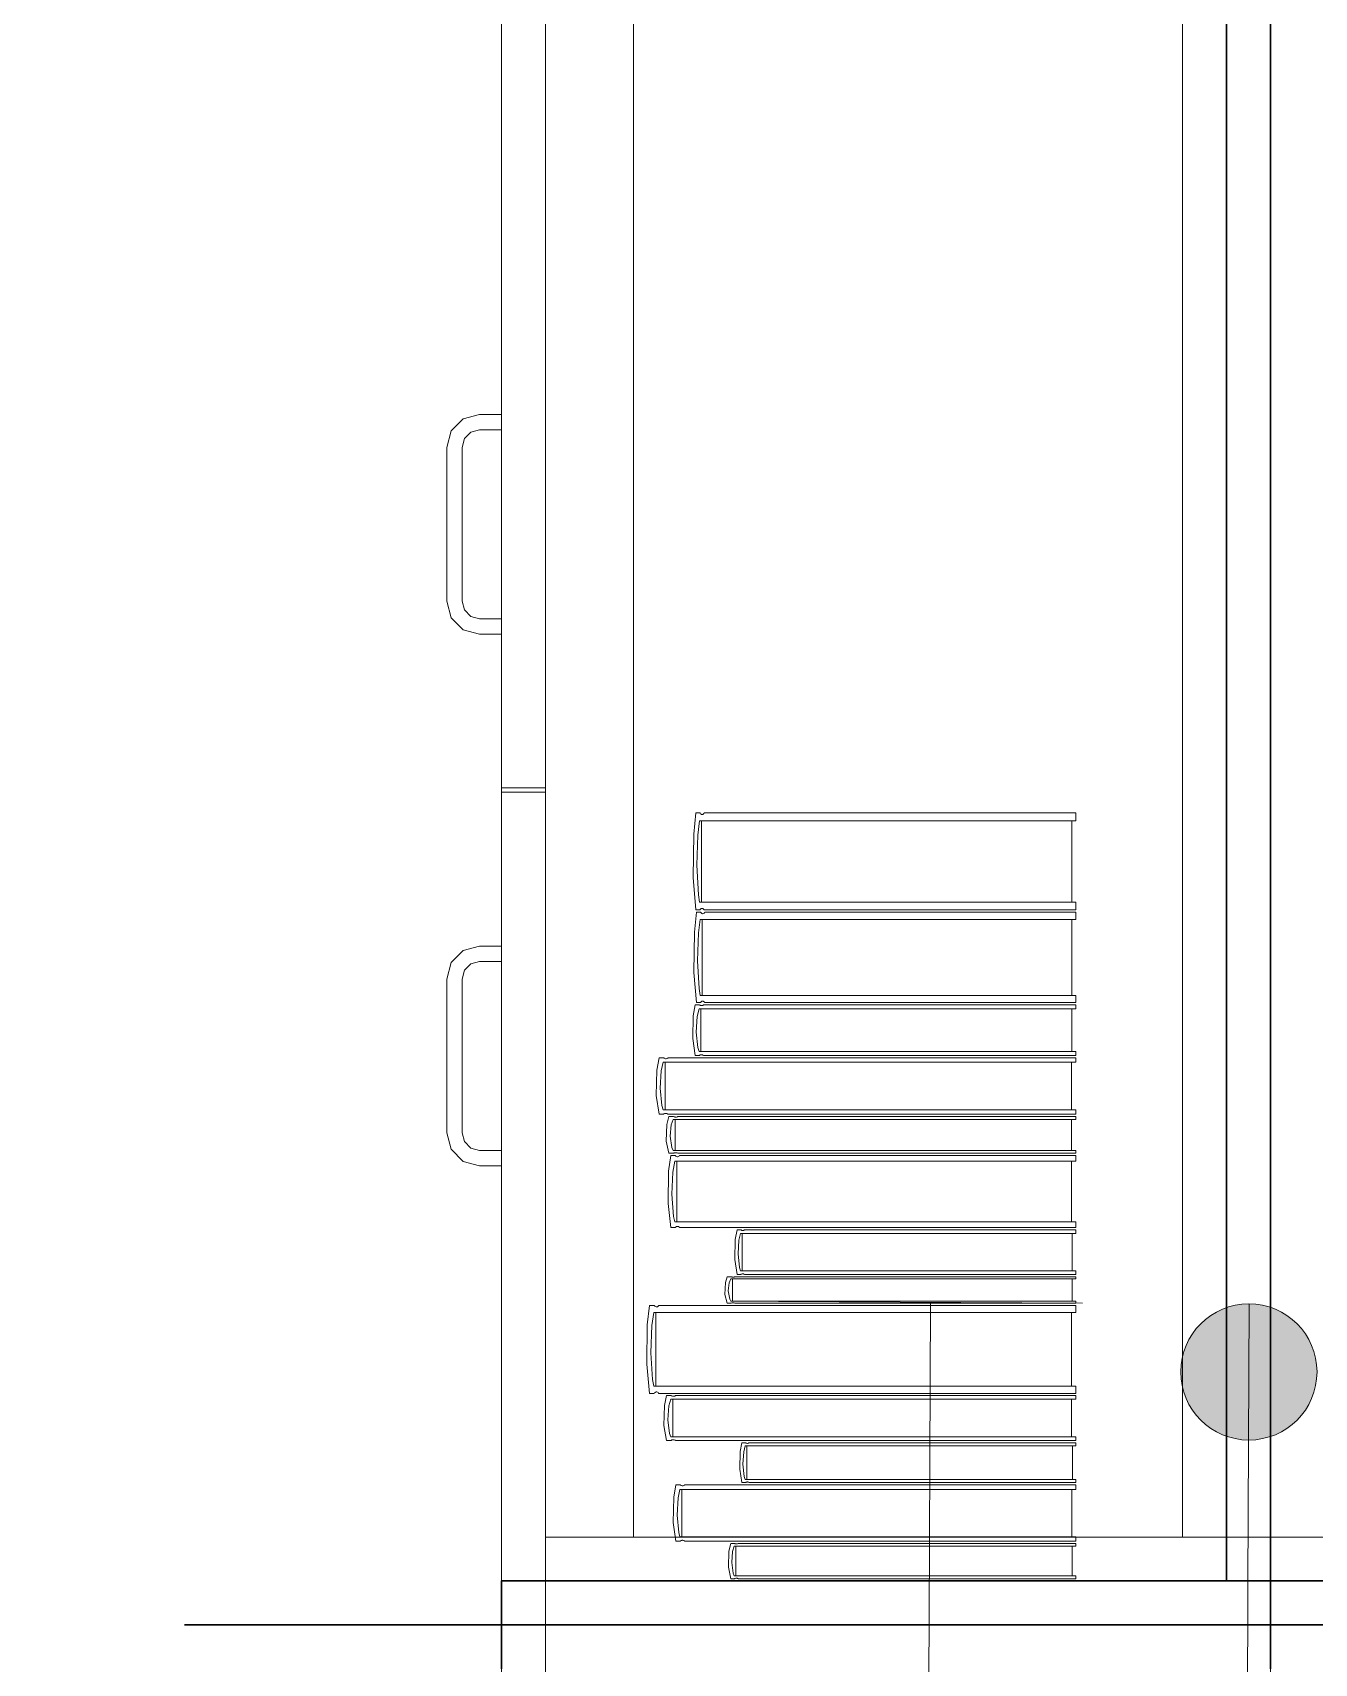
# Model space of a CAD drawing. Header units: inches. Extents: x -19 to 5698, y -728 to 92.
# Drawn here: x 216.81 to 217.393, y 34.967 to 35.71 of the extents above; entities that cross this region are included whole.
import ezdxf

# ---------------------------------------------------------------- set-up
doc = ezdxf.new("R2010")
doc.units = ezdxf.units.IN
doc.header["$MEASUREMENT"] = 0
doc.set_wipeout_variables(frame=1)
for name, pattern in [('HIDDEN', [0.375, 0.25, -0.125]), ('RAYITAS', [0.375, 0.25, -0.125]), ('Wipeout_Contour', [1, 0, -1])]:
    doc.linetypes.add(name, pattern=pattern)
for name, color, linetype, lineweight in [('00 conduct tomacorr', 120, 'HIDDEN', 30), ('T-TECHO-E', 150, 'Continuous', 20), ('TOMACORRIENTE', 22, 'RAYITAS', 9)]:
    doc.layers.add(name, color=color, linetype=linetype, lineweight=lineweight)
doc.layers.add('Interior - Mobiliario', color=7, linetype='Continuous')

# ---------------------------------------------------------------- blocks, each defined once
blk = doc.blocks.new('a')
at = {"layer": 'TOMACORRIENTE', "ltscale": 0.05}
h = blk.add_hatch(color=4, dxfattribs=at)
edge = h.paths.add_edge_path()
edge.add_arc((0, 0.0752), 0.02106, 0, 360)
at = {"layer": 'TOMACORRIENTE', "color": 4}
for p, q in [((-0.14553, 0.09625), (-0.0515, 0.09625)), ((-0.09851, 0.09625), (-0.09851, -0.09657)), ((0, 0.09625), (0, -0.09625)), ((0.06232, -0.09625), (0.06232, 0.09625))]:
    blk.add_line(p, q, dxfattribs=at)
blk.add_circle((0, 0.0752), 0.02106, dxfattribs=at)
blk = doc.blocks.new('CABLE 3FACE')
at = {"layer": 'T-TECHO-E', "rotation": 59.94170052614085}
blk.add_blockref('a', (0, 0), dxfattribs=at)

msp = doc.modelspace()

# ---------------------------------------------------------------- linework, layer by layer
at = {"layer": 'Interior - Mobiliario', "color": 175, "linetype": 'Continuous', "lineweight": 13}
for p, q in [((217.04314, 36.46472), (217.04314, 35.00472)), ((217.35314, 35.00472), (217.35314, 36.46472)), ((217.04314, 36.44472), (217.04314, 35.02472)), ((217.08314, 35.02472), (217.08314, 36.44472)), ((217.33314, 36.44472), (217.33314, 35.02472)), ((217.02314, 35.72472), (217.02314, 35.36572)), ((217.04314, 35.72472), (217.04314, 35.36572)), ((217.00564, 35.53371), (217.01314, 35.53572)), ((217.01314, 35.53572), (217.02314, 35.53572)), ((217.02314, 35.53572), (217.02314, 35.52872)), ((216.99814, 35.52072), (217.00015, 35.52822)), ((217.00015, 35.52822), (217.00564, 35.53371)), ((217.01314, 35.52872), (217.00914, 35.52764)), ((217.02314, 35.52872), (217.01314, 35.52872)), ((216.99814, 35.45072), (216.99814, 35.52072)), ((217.00621, 35.52472), (217.00514, 35.52072)), ((217.00514, 35.52072), (217.00514, 35.45072)), ((217.00914, 35.52764), (217.00621, 35.52472)), ((217.00015, 35.44322), (216.99814, 35.45072)), ((217.00514, 35.45072), (217.00621, 35.44672)), ((217.00621, 35.44672), (217.00914, 35.44379)), ((217.00564, 35.43773), (217.00015, 35.44322)), ((217.00914, 35.44379), (217.01314, 35.44272)), ((217.01314, 35.44272), (217.02314, 35.44272)), ((217.02314, 35.44272), (217.02314, 35.43572)), ((217.01314, 35.43572), (217.00564, 35.43773)), ((217.02314, 35.43572), (217.01314, 35.43572)), ((217.02314, 35.36572), (217.04314, 35.36572)), ((217.02314, 35.36372), (217.04314, 35.36372)), ((217.11152, 35.35434), (217.11057, 35.34465)), ((217.1134, 35.35434), (217.11152, 35.35434)), ((217.11245, 35.34419), (217.11325, 35.35081)), ((217.11325, 35.35081), (217.28448, 35.35081)), ((217.1135, 35.35417), (217.1134, 35.35434)), ((217.11371, 35.3539), (217.1135, 35.35417)), ((217.11395, 35.35371), (217.11371, 35.3539)), ((217.1142, 35.35361), (217.11395, 35.35371)), ((217.11411, 35.35081), (217.11411, 35.31369)), ((217.11446, 35.3536), (217.1142, 35.35361)), ((217.11471, 35.35368), (217.11446, 35.3536)), ((217.11495, 35.35385), (217.11471, 35.35368)), ((217.11517, 35.3541), (217.11495, 35.35385)), ((217.11532, 35.35434), (217.11517, 35.3541)), ((217.28448, 35.35434), (217.11532, 35.35434)), ((217.28275, 35.31369), (217.28275, 35.35081)), ((217.28448, 35.35081), (217.28448, 35.35434)), ((217.11057, 35.34465), (217.11036, 35.32489)), ((217.11201, 35.33059), (217.11245, 35.34419)), ((217.11274, 35.31704), (217.11201, 35.33059)), ((217.11036, 35.32489), (217.11152, 35.31016)), ((217.11325, 35.31369), (217.11274, 35.31704)), ((217.28448, 35.31369), (217.11325, 35.31369)), ((217.28448, 35.31016), (217.28448, 35.31369)), ((217.11187, 35.30916), (217.11092, 35.30013)), ((217.11152, 35.31016), (217.1134, 35.31016)), ((217.11374, 35.30916), (217.11187, 35.30916)), ((217.1128, 35.2997), (217.11359, 35.30586)), ((217.1134, 35.31016), (217.11354, 35.31039)), ((217.11354, 35.31039), (217.11377, 35.31065)), ((217.11359, 35.30586), (217.28448, 35.30586)), ((217.11384, 35.309), (217.11374, 35.30916)), ((217.11377, 35.31065), (217.11401, 35.31081)), ((217.11406, 35.30875), (217.11384, 35.309)), ((217.11401, 35.31081), (217.11426, 35.31089)), ((217.11429, 35.30857), (217.11406, 35.30875)), ((217.11426, 35.31089), (217.11451, 35.31088)), ((217.11454, 35.30848), (217.11429, 35.30857)), ((217.11446, 35.30586), (217.11446, 35.27129)), ((217.11451, 35.31088), (217.11476, 35.31078)), ((217.1148, 35.30847), (217.11454, 35.30848)), ((217.11476, 35.31078), (217.115, 35.3106)), ((217.11505, 35.30854), (217.1148, 35.30847)), ((217.115, 35.3106), (217.11522, 35.31033)), ((217.11529, 35.3087), (217.11505, 35.30854)), ((217.11522, 35.31033), (217.11532, 35.31016)), ((217.11551, 35.30894), (217.11529, 35.3087)), ((217.11532, 35.31016), (217.28448, 35.31016)), ((217.11565, 35.30916), (217.11551, 35.30894)), ((217.28448, 35.30916), (217.11565, 35.30916)), ((217.28276, 35.27129), (217.28276, 35.30586)), ((217.28448, 35.30586), (217.28448, 35.30916)), ((217.11092, 35.30013), (217.11071, 35.28172)), ((217.11236, 35.28703), (217.1128, 35.2997)), ((217.00564, 35.29171), (217.00015, 35.28622)), ((217.01314, 35.29372), (217.00564, 35.29171)), ((217.02314, 35.29372), (217.01314, 35.29372)), ((217.02314, 35.28672), (217.02314, 35.29372)), ((217.00015, 35.28622), (216.99814, 35.27872)), ((217.00514, 35.27872), (217.00621, 35.28272)), ((217.00621, 35.28272), (217.00914, 35.28564)), ((217.00914, 35.28564), (217.01314, 35.28672)), ((217.01314, 35.28672), (217.02314, 35.28672)), ((217.11308, 35.27441), (217.11236, 35.28703)), ((216.99814, 35.27872), (216.99814, 35.20872)), ((217.00514, 35.20872), (217.00514, 35.27872)), ((217.11071, 35.28172), (217.11187, 35.268)), ((217.11187, 35.268), (217.11374, 35.268)), ((217.11359, 35.27129), (217.11308, 35.27441)), ((217.28448, 35.27129), (217.11359, 35.27129)), ((217.11374, 35.268), (217.11389, 35.26822)), ((217.11389, 35.26822), (217.11411, 35.26845)), ((217.11411, 35.26845), (217.11435, 35.26861)), ((217.11435, 35.26861), (217.1146, 35.26869)), ((217.1146, 35.26869), (217.11485, 35.26868)), ((217.11485, 35.26868), (217.1151, 35.26858)), ((217.1151, 35.26858), (217.11534, 35.26841)), ((217.11534, 35.26841), (217.11556, 35.26816)), ((217.11556, 35.26816), (217.11565, 35.268)), ((217.11565, 35.268), (217.28448, 35.268)), ((217.28448, 35.268), (217.28448, 35.27129)), ((217.11033, 35.26193), (217.11012, 35.25161)), ((217.11128, 35.267), (217.11033, 35.26193)), ((217.11316, 35.267), (217.11128, 35.267)), ((217.11177, 35.25458), (217.11221, 35.26169)), ((217.11221, 35.26169), (217.11301, 35.26515)), ((217.11301, 35.26515), (217.28448, 35.26515)), ((217.11326, 35.26691), (217.11316, 35.267)), ((217.11348, 35.26677), (217.11326, 35.26691)), ((217.11371, 35.26667), (217.11348, 35.26677)), ((217.11396, 35.26662), (217.11371, 35.26667)), ((217.11388, 35.26515), (217.11388, 35.24575)), ((217.11422, 35.26661), (217.11396, 35.26662)), ((217.11447, 35.26665), (217.11422, 35.26661)), ((217.11471, 35.26674), (217.11447, 35.26665)), ((217.11494, 35.26687), (217.11471, 35.26674)), ((217.11508, 35.267), (217.11494, 35.26687)), ((217.28448, 35.267), (217.11508, 35.267)), ((217.28275, 35.24575), (217.28275, 35.26515)), ((217.28448, 35.26515), (217.28448, 35.267)), ((217.1125, 35.2475), (217.11177, 35.25458)), ((217.11012, 35.25161), (217.11128, 35.24391)), ((217.11301, 35.24575), (217.1125, 35.2475)), ((217.28448, 35.24575), (217.11301, 35.24575)), ((217.28448, 35.24391), (217.28448, 35.24575)), ((217.09479, 35.24291), (217.09375, 35.23726)), ((217.09685, 35.24291), (217.09479, 35.24291)), ((217.09581, 35.23699), (217.09668, 35.24085)), ((217.09668, 35.24085), (217.28448, 35.24085)), ((217.09695, 35.24281), (217.09685, 35.24291)), ((217.09719, 35.24265), (217.09695, 35.24281)), ((217.09745, 35.24254), (217.09719, 35.24265)), ((217.09773, 35.24248), (217.09745, 35.24254)), ((217.09763, 35.24085), (217.09763, 35.21922)), ((217.09801, 35.24247), (217.09773, 35.24248)), ((217.09828, 35.24252), (217.09801, 35.24247)), ((217.09855, 35.24262), (217.09828, 35.24252)), ((217.09879, 35.24277), (217.09855, 35.24262)), ((217.09895, 35.24291), (217.09879, 35.24277)), ((217.28448, 35.24291), (217.09895, 35.24291)), ((217.11128, 35.24391), (217.11316, 35.24391)), ((217.11316, 35.24391), (217.1133, 35.24403)), ((217.1133, 35.24403), (217.11353, 35.24416)), ((217.11353, 35.24416), (217.11377, 35.24425)), ((217.11377, 35.24425), (217.11402, 35.24429)), ((217.11402, 35.24429), (217.11428, 35.24429)), ((217.11428, 35.24429), (217.11453, 35.24423)), ((217.11453, 35.24423), (217.11477, 35.24414)), ((217.11477, 35.24414), (217.11498, 35.24399)), ((217.11498, 35.24399), (217.11508, 35.24391)), ((217.11508, 35.24391), (217.28448, 35.24391)), ((217.28259, 35.21922), (217.28259, 35.24085)), ((217.28448, 35.24085), (217.28448, 35.24291)), ((217.09375, 35.23726), (217.09351, 35.22575)), ((217.09533, 35.22907), (217.09581, 35.23699)), ((217.09351, 35.22575), (217.09479, 35.21716)), ((217.09612, 35.22118), (217.09533, 35.22907)), ((217.09479, 35.21716), (217.09685, 35.21716)), ((217.09668, 35.21922), (217.09612, 35.22118)), ((217.28448, 35.21922), (217.09668, 35.21922)), ((217.09685, 35.21716), (217.097, 35.2173)), ((217.097, 35.2173), (217.09725, 35.21745)), ((217.09725, 35.21745), (217.09751, 35.21755)), ((217.09751, 35.21755), (217.09779, 35.21759)), ((217.09779, 35.21759), (217.09807, 35.21759)), ((217.09807, 35.21759), (217.09834, 35.21753)), ((217.09933, 35.21616), (217.09832, 35.21249)), ((217.09834, 35.21753), (217.0986, 35.21742)), ((217.0986, 35.21742), (217.09884, 35.21726)), ((217.09884, 35.21726), (217.09895, 35.21716)), ((217.09895, 35.21716), (217.28448, 35.21716)), ((217.10134, 35.21616), (217.09933, 35.21616)), ((217.10144, 35.2161), (217.10134, 35.21616)), ((217.10168, 35.216), (217.10144, 35.2161)), ((217.10193, 35.21593), (217.10168, 35.216)), ((217.1022, 35.21589), (217.10193, 35.21593)), ((217.10274, 35.21591), (217.10247, 35.21588)), ((217.103, 35.21598), (217.10274, 35.21591)), ((217.10324, 35.21607), (217.103, 35.21598)), ((217.10339, 35.21616), (217.10324, 35.21607)), ((217.28448, 35.21616), (217.10339, 35.21616)), ((217.28448, 35.21716), (217.28448, 35.21922)), ((217.28448, 35.21482), (217.28448, 35.21616)), ((216.99814, 35.20872), (217.00015, 35.20122)), ((217.00621, 35.20472), (217.00514, 35.20872)), ((217.09832, 35.21249), (217.09808, 35.20499)), ((217.09986, 35.20715), (217.10033, 35.21231)), ((217.10033, 35.21231), (217.10118, 35.21482)), ((217.10118, 35.21482), (217.28448, 35.21482)), ((217.10211, 35.21482), (217.10211, 35.20074)), ((217.10247, 35.21588), (217.1022, 35.21589)), ((217.28263, 35.20074), (217.28263, 35.21482)), ((217.00015, 35.20122), (217.00564, 35.19573)), ((217.00914, 35.20179), (217.00621, 35.20472)), ((217.01314, 35.20072), (217.00914, 35.20179)), ((217.09808, 35.20499), (217.09933, 35.1994)), ((217.10063, 35.20201), (217.09986, 35.20715)), ((217.10118, 35.20074), (217.10063, 35.20201)), ((217.00564, 35.19573), (217.01314, 35.19372)), ((217.02314, 35.20072), (217.01314, 35.20072)), ((217.01314, 35.19372), (217.02314, 35.19372)), ((217.02314, 35.19372), (217.02314, 35.20072)), ((217.10014, 35.1984), (217.09914, 35.1912)), ((217.09933, 35.1994), (217.10134, 35.1994)), ((217.10215, 35.1984), (217.10014, 35.1984)), ((217.10114, 35.19086), (217.10199, 35.19577)), ((217.28448, 35.20074), (217.10118, 35.20074)), ((217.10134, 35.1994), (217.10149, 35.19949)), ((217.10149, 35.19949), (217.10173, 35.19958)), ((217.10173, 35.19958), (217.10199, 35.19965)), ((217.10199, 35.19965), (217.10226, 35.19968)), ((217.10199, 35.19577), (217.28448, 35.19577)), ((217.10225, 35.19827), (217.10215, 35.1984)), ((217.10248, 35.19807), (217.10225, 35.19827)), ((217.10226, 35.19968), (217.10253, 35.19967)), ((217.10274, 35.19793), (217.10248, 35.19807)), ((217.10253, 35.19967), (217.1028, 35.19964)), ((217.103, 35.19786), (217.10274, 35.19793)), ((217.1028, 35.19964), (217.10306, 35.19957)), ((217.10291, 35.19577), (217.10291, 35.16822)), ((217.10327, 35.19785), (217.103, 35.19786)), ((217.10306, 35.19957), (217.10329, 35.19946)), ((217.10354, 35.19791), (217.10327, 35.19785)), ((217.10329, 35.19946), (217.10339, 35.1994)), ((217.10339, 35.1994), (217.28448, 35.1994)), ((217.1038, 35.19803), (217.10354, 35.19791)), ((217.10404, 35.19822), (217.1038, 35.19803)), ((217.10419, 35.1984), (217.10404, 35.19822)), ((217.28448, 35.1984), (217.10419, 35.1984)), ((217.28264, 35.16822), (217.28264, 35.19577)), ((217.28448, 35.1994), (217.28448, 35.20074)), ((217.28448, 35.19577), (217.28448, 35.1984)), ((217.09914, 35.1912), (217.09891, 35.17654)), ((217.10067, 35.18077), (217.10114, 35.19086)), ((217.10144, 35.17071), (217.10067, 35.18077)), ((217.09891, 35.17654), (217.10014, 35.1656)), ((217.10014, 35.1656), (217.10215, 35.1656)), ((217.10199, 35.16822), (217.10144, 35.17071)), ((217.28448, 35.16822), (217.10199, 35.16822)), ((217.10215, 35.1656), (217.1023, 35.16578)), ((217.1023, 35.16578), (217.10254, 35.16596)), ((217.10254, 35.16596), (217.10279, 35.16609)), ((217.10279, 35.16609), (217.10306, 35.16615)), ((217.10306, 35.16615), (217.10333, 35.16614)), ((217.10333, 35.16614), (217.1036, 35.16607)), ((217.1036, 35.16607), (217.10385, 35.16593)), ((217.10385, 35.16593), (217.10409, 35.16573)), ((217.10409, 35.16573), (217.10419, 35.1656)), ((217.10419, 35.1656), (217.28448, 35.1656)), ((217.13037, 35.1646), (217.12953, 35.16013)), ((217.13205, 35.1646), (217.13037, 35.1646)), ((217.13213, 35.16452), (217.13205, 35.1646)), ((217.13233, 35.1644), (217.13213, 35.16452)), ((217.13254, 35.16431), (217.13233, 35.1644)), ((217.13276, 35.16426), (217.13254, 35.16431)), ((217.13299, 35.16426), (217.13276, 35.16426)), ((217.13321, 35.1643), (217.13299, 35.16426)), ((217.13343, 35.16437), (217.13321, 35.1643)), ((217.13363, 35.16449), (217.13343, 35.16437)), ((217.13375, 35.1646), (217.13363, 35.16449)), ((217.28448, 35.1646), (217.13375, 35.1646)), ((217.28448, 35.1656), (217.28448, 35.16822)), ((217.28448, 35.16297), (217.28448, 35.1646)), ((217.12953, 35.16013), (217.12934, 35.15102)), ((217.13081, 35.15364), (217.1312, 35.15992)), ((217.1312, 35.15992), (217.13191, 35.16297)), ((217.13191, 35.16297), (217.28448, 35.16297)), ((217.13268, 35.16297), (217.13268, 35.14585)), ((217.28294, 35.14585), (217.28294, 35.16297)), ((217.12934, 35.15102), (217.13037, 35.14422)), ((217.13145, 35.1474), (217.13081, 35.15364)), ((217.12586, 35.14322), (217.12499, 35.14058)), ((217.12758, 35.14322), (217.12586, 35.14322)), ((217.12672, 35.14045), (217.12744, 35.14226)), ((217.12744, 35.14226), (217.28448, 35.14226)), ((217.12767, 35.14317), (217.12758, 35.14322)), ((217.12787, 35.1431), (217.12767, 35.14317)), ((217.12809, 35.14305), (217.12787, 35.1431)), ((217.12832, 35.14302), (217.12809, 35.14305)), ((217.12824, 35.14226), (217.12824, 35.13215)), ((217.12855, 35.14302), (217.12832, 35.14302)), ((217.12878, 35.14304), (217.12855, 35.14302)), ((217.129, 35.14309), (217.12878, 35.14304)), ((217.12921, 35.14316), (217.129, 35.14309)), ((217.12934, 35.14322), (217.12921, 35.14316)), ((217.28448, 35.14322), (217.12934, 35.14322)), ((217.13037, 35.14422), (217.13205, 35.14422)), ((217.13191, 35.14585), (217.13145, 35.1474)), ((217.28448, 35.14585), (217.13191, 35.14585)), ((217.13205, 35.14422), (217.13217, 35.14433)), ((217.13217, 35.14433), (217.13237, 35.14445)), ((217.13237, 35.14445), (217.13259, 35.14452)), ((217.13259, 35.14452), (217.13281, 35.14456)), ((217.13281, 35.14456), (217.13304, 35.14456)), ((217.13304, 35.14456), (217.13326, 35.14451)), ((217.13326, 35.14451), (217.13347, 35.14442)), ((217.13347, 35.14442), (217.13367, 35.1443)), ((217.13367, 35.1443), (217.13375, 35.14422)), ((217.13375, 35.14422), (217.28448, 35.14422)), ((217.2829, 35.13215), (217.2829, 35.14226)), ((217.28448, 35.14422), (217.28448, 35.14585)), ((217.28448, 35.14226), (217.28448, 35.14322)), ((217.12499, 35.14058), (217.12479, 35.1352)), ((217.12479, 35.1352), (217.12586, 35.13118)), ((217.12631, 35.13675), (217.12672, 35.14045)), ((217.12697, 35.13306), (217.12631, 35.13675)), ((217.09047, 35.13018), (217.08941, 35.1214)), ((217.09258, 35.13018), (217.09047, 35.13018)), ((217.09152, 35.12098), (217.09241, 35.12698)), ((217.09241, 35.12698), (217.28448, 35.12698)), ((217.09269, 35.13003), (217.09258, 35.13018)), ((217.09294, 35.12978), (217.09269, 35.13003)), ((217.0932, 35.12961), (217.09294, 35.12978)), ((217.09348, 35.12952), (217.0932, 35.12961)), ((217.09338, 35.12698), (217.09338, 35.09333)), ((217.09377, 35.12951), (217.09348, 35.12952)), ((217.09405, 35.12959), (217.09377, 35.12951)), ((217.09432, 35.12974), (217.09405, 35.12959)), ((217.09457, 35.12997), (217.09432, 35.12974)), ((217.09473, 35.13018), (217.09457, 35.12997)), ((217.28448, 35.13018), (217.09473, 35.13018)), ((217.12586, 35.13118), (217.12758, 35.13118)), ((217.12744, 35.13215), (217.12697, 35.13306)), ((217.28448, 35.13215), (217.12744, 35.13215)), ((217.12758, 35.13118), (217.12771, 35.13125)), ((217.12771, 35.13125), (217.12792, 35.13132)), ((217.12792, 35.13132), (217.12814, 35.13136)), ((217.12814, 35.13136), (217.12837, 35.13138)), ((217.12837, 35.13138), (217.1286, 35.13138)), ((217.1286, 35.13138), (217.12883, 35.13135)), ((217.12883, 35.13135), (217.12905, 35.1313)), ((217.12905, 35.1313), (217.12925, 35.13123)), ((217.12925, 35.13123), (217.12934, 35.13118)), ((217.12934, 35.13118), (217.28448, 35.13118)), ((217.28254, 35.09333), (217.28254, 35.12698)), ((217.28448, 35.13118), (217.28448, 35.13215)), ((217.28448, 35.12698), (217.28448, 35.13018)), ((217.08941, 35.1214), (217.08917, 35.10349)), ((217.09103, 35.10865), (217.09152, 35.12098)), ((217.09184, 35.09637), (217.09103, 35.10865)), ((217.08917, 35.10349), (217.09047, 35.09013)), ((217.09047, 35.09013), (217.09258, 35.09013)), ((217.09241, 35.09333), (217.09184, 35.09637)), ((217.28448, 35.09333), (217.09241, 35.09333)), ((217.09258, 35.09013), (217.09274, 35.09034)), ((217.09274, 35.09034), (217.09299, 35.09057)), ((217.09299, 35.09057), (217.09326, 35.09072)), ((217.09326, 35.09072), (217.09355, 35.0908)), ((217.09355, 35.0908), (217.09383, 35.09079)), ((217.09383, 35.09079), (217.09411, 35.0907)), ((217.09411, 35.0907), (217.09438, 35.09053)), ((217.09438, 35.09053), (217.09462, 35.09028)), ((217.09462, 35.09028), (217.09473, 35.09013)), ((217.09473, 35.09013), (217.28448, 35.09013)), ((217.28448, 35.09013), (217.28448, 35.09333)), ((217.09723, 35.08464), (217.09699, 35.0755)), ((217.09824, 35.08913), (217.09723, 35.08464)), ((217.10027, 35.08913), (217.09824, 35.08913)), ((217.09878, 35.07814), (217.09925, 35.08443)), ((217.09925, 35.08443), (217.10011, 35.08749)), ((217.10011, 35.08749), (217.28448, 35.08749)), ((217.10037, 35.08905), (217.10027, 35.08913)), ((217.10061, 35.08893), (217.10037, 35.08905)), ((217.10086, 35.08884), (217.10061, 35.08893)), ((217.10113, 35.08879), (217.10086, 35.08884)), ((217.10104, 35.08749), (217.10104, 35.07032)), ((217.10141, 35.08879), (217.10113, 35.08879)), ((217.10168, 35.08882), (217.10141, 35.08879)), ((217.10194, 35.0889), (217.10168, 35.08882)), ((217.10218, 35.08902), (217.10194, 35.0889)), ((217.10233, 35.08913), (217.10218, 35.08902)), ((217.28448, 35.08913), (217.10233, 35.08913)), ((217.28262, 35.07032), (217.28262, 35.08749)), ((217.28448, 35.08749), (217.28448, 35.08913)), ((217.09699, 35.0755), (217.09824, 35.06868)), ((217.09955, 35.07187), (217.09878, 35.07814)), ((217.09824, 35.06868), (217.10027, 35.06868)), ((217.10011, 35.07032), (217.09955, 35.07187)), ((217.28448, 35.07032), (217.10011, 35.07032)), ((217.10027, 35.06868), (217.10042, 35.06879)), ((217.10042, 35.06879), (217.10066, 35.06891)), ((217.10066, 35.06891), (217.10092, 35.06898)), ((217.10092, 35.06898), (217.10119, 35.06902)), ((217.10119, 35.06902), (217.10147, 35.06902)), ((217.10147, 35.06902), (217.10174, 35.06897)), ((217.10174, 35.06897), (217.10199, 35.06888)), ((217.10199, 35.06888), (217.10223, 35.06876)), ((217.10223, 35.06876), (217.10233, 35.06868)), ((217.10233, 35.06868), (217.28448, 35.06868)), ((217.13253, 35.06768), (217.1317, 35.06369)), ((217.13418, 35.06768), (217.13253, 35.06768)), ((217.13427, 35.06761), (217.13418, 35.06768)), ((217.13446, 35.0675), (217.13427, 35.06761)), ((217.13467, 35.06742), (217.13446, 35.0675)), ((217.13555, 35.06748), (217.13533, 35.06741)), ((217.13574, 35.06758), (217.13555, 35.06748)), ((217.13587, 35.06768), (217.13574, 35.06758)), ((217.28448, 35.06768), (217.13587, 35.06768)), ((217.28448, 35.06868), (217.28448, 35.07032)), ((217.28448, 35.06622), (217.28448, 35.06768)), ((217.1317, 35.06369), (217.13151, 35.05555)), ((217.13297, 35.0579), (217.13335, 35.0635)), ((217.13335, 35.0635), (217.13405, 35.06622)), ((217.13405, 35.06622), (217.28448, 35.06622)), ((217.13489, 35.06738), (217.13467, 35.06742)), ((217.13481, 35.06622), (217.13481, 35.05094)), ((217.13511, 35.06738), (217.13489, 35.06738)), ((217.13533, 35.06741), (217.13511, 35.06738)), ((217.28296, 35.05094), (217.28296, 35.06622)), ((217.13151, 35.05555), (217.13253, 35.04949)), ((217.1336, 35.05232), (217.13297, 35.0579)), ((217.1025, 35.04849), (217.1015, 35.04286)), ((217.10448, 35.04849), (217.1025, 35.04849)), ((217.10348, 35.04259), (217.10432, 35.04643)), ((217.10432, 35.04643), (217.28448, 35.04643)), ((217.10458, 35.04839), (217.10448, 35.04849)), ((217.10481, 35.04823), (217.10458, 35.04839)), ((217.10506, 35.04812), (217.10481, 35.04823)), ((217.10532, 35.04806), (217.10506, 35.04812)), ((217.10523, 35.04643), (217.10523, 35.02488)), ((217.10559, 35.04806), (217.10532, 35.04806)), ((217.10585, 35.0481), (217.10559, 35.04806)), ((217.10611, 35.0482), (217.10585, 35.0481)), ((217.10634, 35.04835), (217.10611, 35.0482)), ((217.10649, 35.04849), (217.10634, 35.04835)), ((217.28448, 35.04849), (217.10649, 35.04849)), ((217.13253, 35.04949), (217.13418, 35.04949)), ((217.13405, 35.05094), (217.1336, 35.05232)), ((217.28448, 35.05094), (217.13405, 35.05094)), ((217.13418, 35.04949), (217.13431, 35.04958)), ((217.13431, 35.04958), (217.13451, 35.04969)), ((217.13451, 35.04969), (217.13472, 35.04976)), ((217.13472, 35.04976), (217.13494, 35.04979)), ((217.13494, 35.04979), (217.13516, 35.04979)), ((217.13516, 35.04979), (217.13538, 35.04974)), ((217.13538, 35.04974), (217.13559, 35.04967)), ((217.13559, 35.04967), (217.13578, 35.04956)), ((217.13578, 35.04956), (217.13587, 35.04949)), ((217.13587, 35.04949), (217.28448, 35.04949)), ((217.28266, 35.02488), (217.28266, 35.04643)), ((217.28448, 35.04949), (217.28448, 35.05094)), ((217.28448, 35.04643), (217.28448, 35.04849)), ((217.1015, 35.04286), (217.10128, 35.03139)), ((217.10302, 35.0347), (217.10348, 35.04259)), ((217.10128, 35.03139), (217.1025, 35.02283)), ((217.10378, 35.02683), (217.10302, 35.0347)), ((217.04314, 35.02472), (217.08314, 35.02472)), ((217.08314, 35.02472), (217.33314, 35.02472)), ((217.10432, 35.02488), (217.10378, 35.02683)), ((217.28448, 35.02488), (217.10432, 35.02488)), ((217.10448, 35.02283), (217.10463, 35.02297)), ((217.10463, 35.02297), (217.10486, 35.02312)), ((217.10486, 35.02312), (217.10511, 35.02321)), ((217.10511, 35.02321), (217.10538, 35.02326)), ((217.10538, 35.02326), (217.10565, 35.02326)), ((217.10565, 35.02326), (217.10591, 35.0232)), ((217.10591, 35.0232), (217.10616, 35.02309)), ((217.10616, 35.02309), (217.10639, 35.02293)), ((217.10639, 35.02293), (217.10649, 35.02283)), ((217.28448, 35.02283), (217.28448, 35.02488)), ((217.1025, 35.02283), (217.10448, 35.02283)), ((217.10649, 35.02283), (217.28448, 35.02283)), ((217.12657, 35.0183), (217.12638, 35.01109)), ((217.12743, 35.02183), (217.12657, 35.0183)), ((217.12914, 35.02183), (217.12743, 35.02183)), ((217.12788, 35.01317), (217.12828, 35.01813)), ((217.12828, 35.01813), (217.129, 35.02054)), ((217.129, 35.02054), (217.28448, 35.02054)), ((217.12923, 35.02177), (217.12914, 35.02183)), ((217.12942, 35.02167), (217.12923, 35.02177)), ((217.12964, 35.0216), (217.12942, 35.02167)), ((217.12987, 35.02157), (217.12964, 35.0216)), ((217.1301, 35.02156), (217.12987, 35.02157)), ((217.13033, 35.02159), (217.1301, 35.02156)), ((217.13055, 35.02165), (217.13033, 35.02159)), ((217.13075, 35.02175), (217.13055, 35.02165)), ((217.13088, 35.02183), (217.13075, 35.02175)), ((217.28448, 35.02183), (217.13088, 35.02183)), ((217.28448, 35.02054), (217.28448, 35.02183)), ((217.04314, 35.00472), (217.35314, 35.00472))]:
    msp.add_line(p, q, dxfattribs=at)

# ---------------------------------------------------------------- wipeouts: each hides what was drawn before it
at = {"color": 254, "linetype": 'Wipeout_Contour', "lineweight": 0, "ltscale": 6562.756195}
msp.add_wipeout([(217.02314, 34.96472), (217.37314, 34.96472), (217.37314, 34.98472), (217.02314, 34.98472)], dxfattribs=at).dxf.layer = 'Interior - Mobiliario'

# ---------------------------------------------------------------- next in the draw order: linework, layer by layer
at = {"layer": 'Interior - Mobiliario', "color": 175, "linetype": 'Continuous', "lineweight": 30}
for p, q in [((217.02314, 34.98472), (217.37314, 34.98472)), ((217.02314, 34.98472), (217.02314, 34.96472)), ((217.37314, 34.98472), (217.37314, 34.96472))]:
    msp.add_line(p, q, dxfattribs=at)
at = {"layer": 'Interior - Mobiliario', "color": 175, "linetype": 'Continuous', "lineweight": 13}
for p, q in [((217.02314, 34.96472), (217.02314, 34.98472)), ((217.02314, 34.98472), (217.37314, 34.98472)), ((217.02314, 34.98472), (217.02314, 33.48472)), ((217.37314, 34.98472), (217.02314, 34.98472)), ((217.04314, 34.94472), (217.04314, 34.98472)), ((217.04314, 34.98472), (217.37314, 34.98472)), ((217.37314, 34.98472), (217.37314, 34.96472)), ((217.37314, 34.98472), (217.37314, 34.94472)), ((217.37314, 33.48472), (217.37314, 34.98472))]:
    msp.add_line(p, q, dxfattribs=at)

# ---------------------------------------------------------------- next in the draw order: wipeouts: each hides what was drawn before it
at = {"color": 254, "linetype": 'Wipeout_Contour', "lineweight": 0, "ltscale": 6563.48218}
msp.add_wipeout([(217.35314, 36.46472), (217.35314, 35.00472), (217.37314, 35.00472), (217.37314, 36.46472)], dxfattribs=at).dxf.layer = 'Interior - Mobiliario'

# ---------------------------------------------------------------- next in the draw order: linework, layer by layer
at = {"layer": 'Interior - Mobiliario', "color": 175, "linetype": 'Continuous', "lineweight": 30}
for p, q in [((217.35314, 35.00472), (217.35314, 36.46472)), ((217.37314, 35.00472), (217.37314, 36.46472)), ((217.35314, 35.00472), (217.37314, 35.00472))]:
    msp.add_line(p, q, dxfattribs=at)
at = {"layer": 'Interior - Mobiliario', "color": 175, "linetype": 'Continuous', "lineweight": 13}
for p, q in [((217.35314, 36.46472), (217.35314, 35.00472)), ((217.37314, 35.00472), (217.37314, 36.46472)), ((217.37314, 35.02472), (217.37314, 36.44472)), ((217.33314, 35.02472), (217.37314, 35.02472)), ((217.35314, 35.00472), (217.37314, 35.00472))]:
    msp.add_line(p, q, dxfattribs=at)

# ---------------------------------------------------------------- next in the draw order: wipeouts: each hides what was drawn before it
at = {"color": 254, "linetype": 'Wipeout_Contour', "lineweight": 0, "ltscale": 6562.757901}
msp.add_wipeout([(217.02314, 35.00472), (217.02314, 34.98472), (217.37314, 34.98472), (217.37314, 35.00472)], dxfattribs=at).dxf.layer = 'Interior - Mobiliario'

# ---------------------------------------------------------------- next in the draw order: linework, layer by layer
at = {"layer": 'Interior - Mobiliario', "color": 175, "linetype": 'Continuous', "lineweight": 13}
for p, q in [((217.02314, 34.98472), (217.02314, 36.48472)), ((217.37314, 36.48472), (217.37314, 34.98472)), ((217.02314, 36.46472), (217.02314, 35.00472)), ((217.02314, 36.46472), (217.02314, 35.00472)), ((217.04314, 36.46472), (217.04314, 35.00472)), ((217.04314, 36.46472), (217.04314, 35.00472)), ((217.35314, 35.00472), (217.35314, 36.46472)), ((217.35314, 35.00472), (217.35314, 36.46472)), ((217.35314, 35.00472), (217.35314, 36.46472)), ((217.37314, 35.00472), (217.37314, 36.46472)), ((217.02314, 35.00472), (217.02314, 35.36372)), ((217.04314, 35.00472), (217.04314, 35.36372)), ((217.04314, 35.02472), (217.04314, 34.98472)), ((217.37314, 34.98472), (217.37314, 35.02472)), ((217.12979, 35.02054), (217.12979, 35.00701)), ((217.28291, 35.00701), (217.28291, 35.02054)), ((217.12638, 35.01109), (217.12743, 35.00572)), ((217.12854, 35.00823), (217.12788, 35.01317)), ((217.129, 35.00701), (217.12854, 35.00823)), ((217.37314, 35.00472), (217.02314, 35.00472)), ((217.02314, 35.00472), (217.02314, 34.98472)), ((217.02314, 35.00472), (217.37314, 35.00472)), ((217.02314, 35.00472), (217.35314, 35.00472)), ((217.02314, 35.00472), (217.04314, 35.00472)), ((217.04314, 35.00472), (217.35314, 35.00472)), ((217.04314, 35.00472), (217.35314, 35.00472)), ((217.12743, 35.00572), (217.12914, 35.00572)), ((217.28448, 35.00701), (217.129, 35.00701)), ((217.12914, 35.00572), (217.12927, 35.0058)), ((217.12927, 35.0058), (217.12947, 35.00589)), ((217.12947, 35.00589), (217.12969, 35.00596)), ((217.12969, 35.00596), (217.12992, 35.00599)), ((217.12992, 35.00599), (217.13015, 35.00598)), ((217.13015, 35.00598), (217.13038, 35.00594)), ((217.13038, 35.00594), (217.13059, 35.00588)), ((217.13059, 35.00588), (217.13079, 35.00578)), ((217.13079, 35.00578), (217.13088, 35.00572)), ((217.13088, 35.00572), (217.28448, 35.00572)), ((217.28448, 35.00572), (217.28448, 35.00701)), ((217.37314, 34.98472), (217.37314, 35.00472)), ((217.02314, 34.98472), (217.37314, 34.98472)), ((217.37314, 34.98472), (217.02314, 34.98472)), ((217.04314, 34.98472), (217.37314, 34.98472))]:
    msp.add_line(p, q, dxfattribs=at)
at = {"layer": 'Interior - Mobiliario', "color": 175, "linetype": 'Continuous', "lineweight": 30}
for p, q in [((217.02314, 35.00472), (217.37314, 35.00472)), ((217.02314, 34.98472), (217.02314, 35.00472)), ((217.37314, 34.98472), (217.37314, 35.00472)), ((217.02314, 34.98472), (217.37314, 34.98472))]:
    msp.add_line(p, q, dxfattribs=at)

# ---------------------------------------------------------------- next in the draw order: wipeouts: each hides what was drawn before it
at = {"color": 254, "linetype": 'Wipeout_Contour', "lineweight": 0, "ltscale": 6563.562161}
msp.add_wipeout([(217.39314, 36.46472), (217.37314, 36.46472), (217.37314, 35.00472), (217.39314, 35.00472)], dxfattribs=at).dxf.layer = 'Interior - Mobiliario'
at = {"color": 254, "linetype": 'Wipeout_Contour', "lineweight": 0, "ltscale": 6564.155877}
msp.add_wipeout([(217.72314, 34.96472), (217.72314, 34.98472), (217.37314, 34.98472), (217.37314, 34.96472)], dxfattribs=at).dxf.layer = 'Interior - Mobiliario'

# ---------------------------------------------------------------- next in the draw order: linework, layer by layer
at = {"layer": 'Interior - Mobiliario', "color": 175, "linetype": 'Continuous', "lineweight": 30}
for p, q in [((217.37314, 35.00472), (217.37314, 36.46472)), ((217.39314, 35.00472), (217.37314, 35.00472)), ((217.72314, 34.98472), (217.37314, 34.98472)), ((217.37314, 34.98472), (217.37314, 34.96472))]:
    msp.add_line(p, q, dxfattribs=at)
at = {"layer": 'Interior - Mobiliario', "color": 175, "linetype": 'Continuous', "lineweight": 13}
for p, q in [((217.37314, 35.00472), (217.37314, 36.46472)), ((217.37314, 35.02472), (217.37314, 36.44472)), ((217.41314, 35.02472), (217.37314, 35.02472)), ((217.39314, 35.00472), (217.37314, 35.00472)), ((217.37314, 34.98472), (217.37314, 34.96472)), ((217.72314, 34.98472), (217.37314, 34.98472)), ((217.37314, 34.98472), (217.37314, 34.94472)), ((217.70314, 34.98472), (217.37314, 34.98472)), ((217.37314, 33.48472), (217.37314, 34.98472)), ((217.37314, 34.98472), (217.72314, 34.98472))]:
    msp.add_line(p, q, dxfattribs=at)

# ---------------------------------------------------------------- next in the draw order: wipeouts: each hides what was drawn before it
at = {"color": 254, "linetype": 'Wipeout_Contour', "lineweight": 0, "ltscale": 6564.157582}
msp.add_wipeout([(217.72314, 35.00472), (217.37314, 35.00472), (217.37314, 34.98472), (217.72314, 34.98472)], dxfattribs=at).dxf.layer = 'Interior - Mobiliario'

# ---------------------------------------------------------------- next in the draw order: linework, layer by layer
at = {"layer": '00 conduct tomacorr'}
msp.add_line((206.75374, 34.98472), (230.70778, 34.98472), dxfattribs=at)
at = {"layer": 'Interior - Mobiliario', "color": 175, "linetype": 'Continuous', "lineweight": 13}
for p, q in [((217.37314, 36.48472), (217.37314, 34.98472)), ((217.37314, 35.00472), (217.37314, 36.46472)), ((217.37314, 34.98472), (217.37314, 35.02472)), ((217.37314, 35.00472), (217.72314, 35.00472)), ((217.37314, 34.98472), (217.37314, 35.00472)), ((217.72314, 35.00472), (217.37314, 35.00472)), ((217.72314, 34.98472), (217.37314, 34.98472)), ((217.70314, 34.98472), (217.37314, 34.98472)), ((217.37314, 34.98472), (217.72314, 34.98472))]:
    msp.add_line(p, q, dxfattribs=at)
at = {"layer": 'Interior - Mobiliario', "color": 175, "linetype": 'Continuous', "lineweight": 30}
for p, q in [((217.37314, 34.98472), (217.37314, 35.00472)), ((217.72314, 35.00472), (217.37314, 35.00472)), ((217.72314, 34.98472), (217.37314, 34.98472))]:
    msp.add_line(p, q, dxfattribs=at)

# ---------------------------------------------------------------- next in the draw order: block references
at = {"layer": '00 conduct tomacorr', "xscale": 1.47256122672843, "yscale": 1.47256122672843, "zscale": 1.47256122672843, "rotation": 299.7894777823319}
msp.add_blockref('CABLE 3FACE', (217.3628, 34.98916, 0), dxfattribs=at)

doc.saveas('drawing.dxf')
